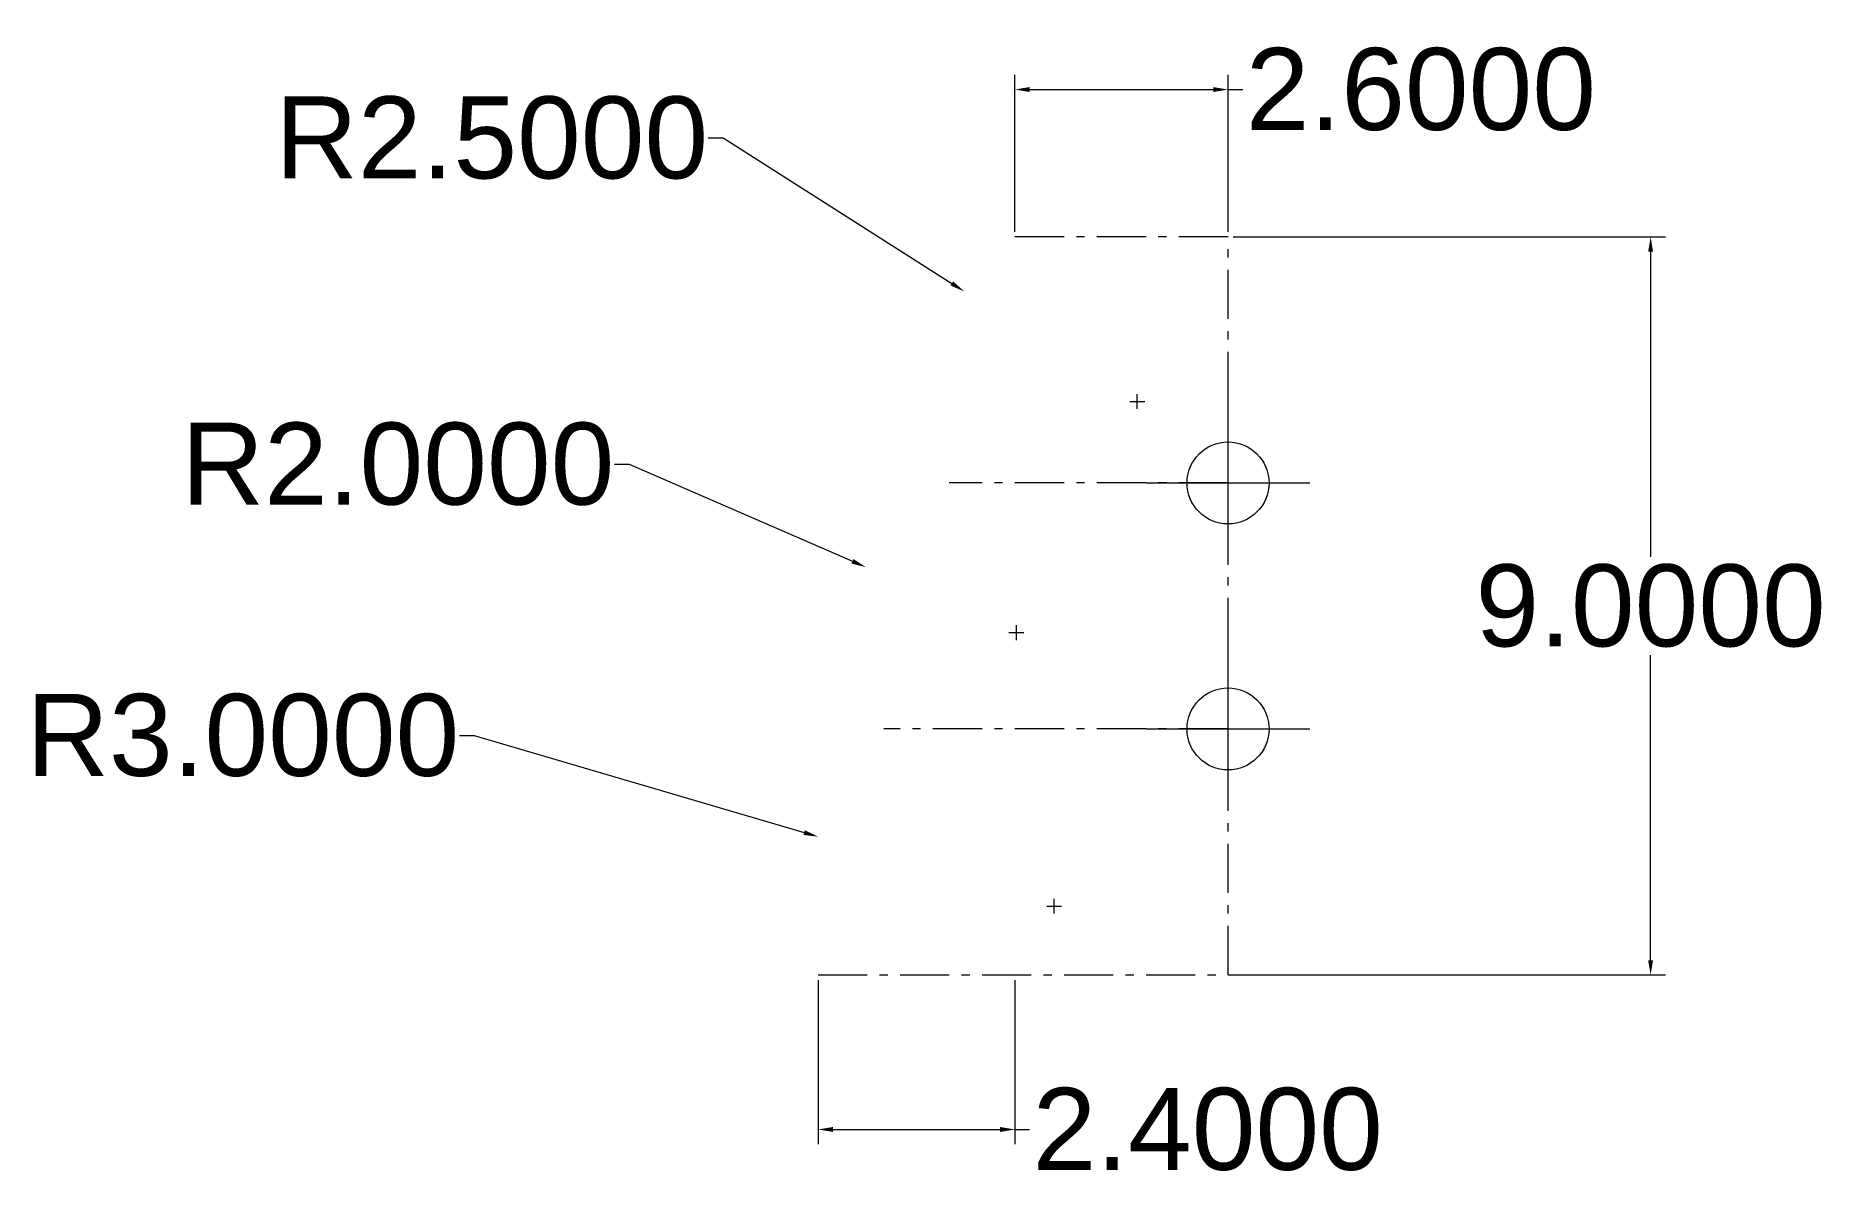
# Model space of a CAD drawing. Header units: centimetres. Extents: x 0.6 to 22.4, y 2.5 to 16.5.
import ezdxf

# ---------------------------------------------------------------- set-up
doc = ezdxf.new("R2010")
doc.units = ezdxf.units.CM
doc.header["$PDMODE"] = 34
doc.header["$PDSIZE"] = -3
doc.linetypes.add('ACAD_ISO10W100', pattern=[18, 12, -3, 0, -3])
doc.layers.add('dimesiuni', color=111, linetype='Continuous', lineweight=15)
doc.layers.add('linii de ajutor', color=131, linetype='ACAD_ISO10W100', lineweight=20)
doc.styles.get("Standard").update_dxf_attribs({"font": 'arial.ttf', "height": 1})
doc.dimstyles.get("Standard").update_dxf_attribs({"dimtxt": 0.18, "dimasz": 0.18, "dimexe": 0.18, "dimexo": 0.0625, "dimgap": 0.09, "dimtad": 0, "dimtih": 1, "dimtoh": 1, "dimdec": 4, "dimzin": 0, "dimdsep": 46, "dimtxsty": 'Standard', "dimcen": 0.09, "dimadec": 0, "dimazin": 0, "dimtfac": 1, "dimtdec": 4, "dimtofl": 0, "dimtmove": 0, "dimatfit": 3, "dimfxl": 1, "dimtolj": 1, "dimtzin": 0, "dimarcsym": 0})

# ---------------------------------------------------------------- blocks, each defined once
blk = doc.blocks.new('*D1')
at = {"layer": 'Defpoints', "color": 0, "transparency": 16777216}
for p in [(11.903, 13.336), (14.013, 11.995)]:
    blk.add_point(p, dxfattribs=at)
at = {"layer": 'dimesiuni', "color": 0, "lineweight": -2, "transparency": 16777216}
for p, q in [((8.78, 15.207), (8.96, 15.207)), ((8.96, 15.207), (11.751, 13.433)), ((13.923, 11.995), (14.103, 11.995)), ((14.013, 11.905), (14.013, 12.085))]:
    blk.add_line(p, q, dxfattribs=at)
at = {"layer": 'dimesiuni', "color": 0, "transparency": 16777216}
blk.add_solid([(11.767, 13.458), (11.735, 13.408), (11.903, 13.336)], dxfattribs=at)
at = {"layer": 'dimesiuni', "color": 0, "transparency": 16777216, "insert": (6.138, 15.207), "char_height": 1, "attachment_point": 5}
blk.add_mtext('\\A1;R2.5000', dxfattribs=at)
blk = doc.blocks.new('*D2')
at = {"layer": 'Defpoints', "color": 0, "transparency": 16777216}
for p in [(10.704, 9.973), (12.538, 9.175)]:
    blk.add_point(p, dxfattribs=at)
at = {"layer": 'dimesiuni', "color": 0, "lineweight": -2, "transparency": 16777216}
for p, q in [((7.637, 11.229), (7.817, 11.229)), ((7.817, 11.229), (10.539, 10.045)), ((12.448, 9.175), (12.628, 9.175)), ((12.538, 9.085), (12.538, 9.265))]:
    blk.add_line(p, q, dxfattribs=at)
at = {"layer": 'dimesiuni', "color": 0, "transparency": 16777216}
blk.add_solid([(10.551, 10.072), (10.527, 10.017), (10.704, 9.973)], dxfattribs=at)
at = {"layer": 'dimesiuni', "color": 0, "transparency": 16777216, "insert": (4.994, 11.229), "char_height": 1, "attachment_point": 5}
blk.add_mtext('\\A1;R2.0000', dxfattribs=at)
blk = doc.blocks.new('*D3')
at = {"layer": 'Defpoints', "color": 0, "transparency": 16777216}
for p in [(10.122, 6.686), (13, 5.839)]:
    blk.add_point(p, dxfattribs=at)
at = {"layer": 'dimesiuni', "color": 0, "lineweight": -2, "transparency": 16777216}
for p, q in [((5.745, 7.921), (5.925, 7.921)), ((5.925, 7.921), (9.949, 6.736)), ((13, 5.749), (13, 5.929)), ((12.91, 5.839), (13.09, 5.839))]:
    blk.add_line(p, q, dxfattribs=at)
at = {"layer": 'dimesiuni', "color": 0, "transparency": 16777216}
blk.add_solid([(9.958, 6.765), (9.941, 6.708), (10.122, 6.686)], dxfattribs=at)
at = {"layer": 'dimesiuni', "color": 0, "transparency": 16777216, "insert": (3.102, 7.921), "char_height": 1, "attachment_point": 5}
blk.add_mtext('\\A1;R3.0000', dxfattribs=at)
blk = doc.blocks.new('*D4')
at = {"layer": 'Defpoints', "color": 0, "transparency": 16777216}
for p in [(10.12, 5), (12.52, 5), (12.52, 3.116)]:
    blk.add_point(p, dxfattribs=at)
at = {"layer": 'dimesiuni', "color": 0, "lineweight": -2, "transparency": 16777216}
for p, q in [((10.12, 4.938), (10.12, 2.936)), ((12.52, 4.938), (12.52, 2.936)), ((10.3, 3.116), (12.34, 3.116)), ((12.52, 3.116), (12.7, 3.116))]:
    blk.add_line(p, q, dxfattribs=at)
at = {"layer": 'dimesiuni', "color": 0, "transparency": 16777216}
for points in [[(10.3, 3.146), (10.3, 3.086), (10.12, 3.116)], [(12.34, 3.146), (12.34, 3.086), (12.52, 3.116)]]:
    blk.add_solid(points, dxfattribs=at)
at = {"layer": 'dimesiuni', "color": 0, "transparency": 16777216, "insert": (14.872, 3.116), "char_height": 1, "attachment_point": 5}
blk.add_mtext('\\A1;2.4000', dxfattribs=at)
blk = doc.blocks.new('*D5')
at = {"layer": 'Defpoints', "color": 0, "transparency": 16777216}
for p in [(15.12, 15.798), (12.52, 14), (15.12, 14)]:
    blk.add_point(p, dxfattribs=at)
at = {"layer": 'dimesiuni', "color": 0, "lineweight": -2, "transparency": 16777216}
for p, q in [((12.52, 14.062), (12.52, 15.978)), ((15.12, 14.062), (15.12, 15.978)), ((12.7, 15.798), (14.94, 15.798)), ((15.12, 15.798), (15.3, 15.798))]:
    blk.add_line(p, q, dxfattribs=at)
at = {"layer": 'dimesiuni', "color": 0, "transparency": 16777216}
for points in [[(12.7, 15.828), (12.7, 15.768), (12.52, 15.798)], [(14.94, 15.828), (14.94, 15.768), (15.12, 15.798)]]:
    blk.add_solid(points, dxfattribs=at)
at = {"layer": 'dimesiuni', "color": 0, "transparency": 16777216, "insert": (17.472, 15.798), "char_height": 1, "attachment_point": 5}
blk.add_mtext('\\A1;2.6000', dxfattribs=at)
blk = doc.blocks.new('*D6')
at = {"layer": 'Defpoints', "color": 0, "transparency": 16777216}
for p in [(15.12, 14), (15.12, 5), (20.274, 5)]:
    blk.add_point(p, dxfattribs=at)
at = {"layer": 'dimesiuni', "color": 0, "lineweight": -2, "transparency": 16777216}
for p, q in [((15.182, 14), (20.454, 14)), ((20.274, 13.82), (20.274, 10.101)), ((20.274, 5.18), (20.274, 8.899)), ((15.182, 5), (20.454, 5))]:
    blk.add_line(p, q, dxfattribs=at)
at = {"layer": 'dimesiuni', "color": 0, "transparency": 16777216}
for points in [[(20.244, 13.82), (20.304, 13.82), (20.274, 14)], [(20.244, 5.18), (20.304, 5.18), (20.274, 5)]]:
    blk.add_solid(points, dxfattribs=at)
at = {"layer": 'dimesiuni', "color": 0, "transparency": 16777216, "insert": (20.274, 9.5), "char_height": 1, "attachment_point": 5}
blk.add_mtext('\\A1;9.0000', dxfattribs=at)

msp = doc.modelspace()

# ---------------------------------------------------------------- linework, layer by layer
at = {"layer": 'linii de ajutor', "ltscale": 0.05}
for p, q in [((15.11958, 14), (12.51958, 14)), ((15.11958, 5), (15.11958, 14)), ((15.11958, 11), (11.71958, 11)), ((15.11958, 8), (10.91958, 8)), ((10.11958, 5), (20.11958, 5))]:
    msp.add_line(p, q, dxfattribs=at)
at = {"layer": 'linii de ajutor'}
for p in [(15.11958, 11), (15.11958, 8)]:
    msp.add_point(p, dxfattribs=at)

# ---------------------------------------------------------------- dimensions: what is measured, and where the dimension line sits
at = {"layer": 'dimesiuni'}
for base, p1, p2, picture, middle in [((15.11958, 15.79811), (12.51958, 14), (15.11958, 14), '*D5', (17.47212, 15.79811)), ((12.51958, 3.11595), (10.11958, 5), (12.51958, 5), '*D4', (14.87212, 3.11595))]:
    dim = msp.add_linear_dim(base=base, p1=p1, p2=p2, dimstyle='Standard', dxfattribs=at)
    dim.commit()
    dim.dimension.update_dxf_attribs({"geometry": picture, "text_midpoint": middle})
for center, mpoint, picture, middle in [((14.013, 11.99509), (11.90325, 13.33633), '*D1', (6.13765, 15.20733)), ((12.53795, 9.1751), (10.70406, 9.97311), '*D2', (4.99449, 11.22938)), ((13, 5.83855), (10.12207, 6.68562), '*D3', (3.10235, 7.92099))]:
    dim = msp.add_radius_dim(center=center, mpoint=mpoint, dimstyle='Standard', dxfattribs=at)
    dim.commit()
    dim.dimension.update_dxf_attribs({"geometry": picture, "text_midpoint": middle, "dimtype": 164})
dim = msp.add_linear_dim(base=(20.27357, 5), p1=(15.11958, 14), p2=(15.11958, 5), angle=90, dimstyle='Standard', dxfattribs=at)
dim.commit()
dim.dimension.update_dxf_attribs({"geometry": '*D6', "text_midpoint": (20.27357, 9.5)})

doc.saveas('drawing.dxf')
